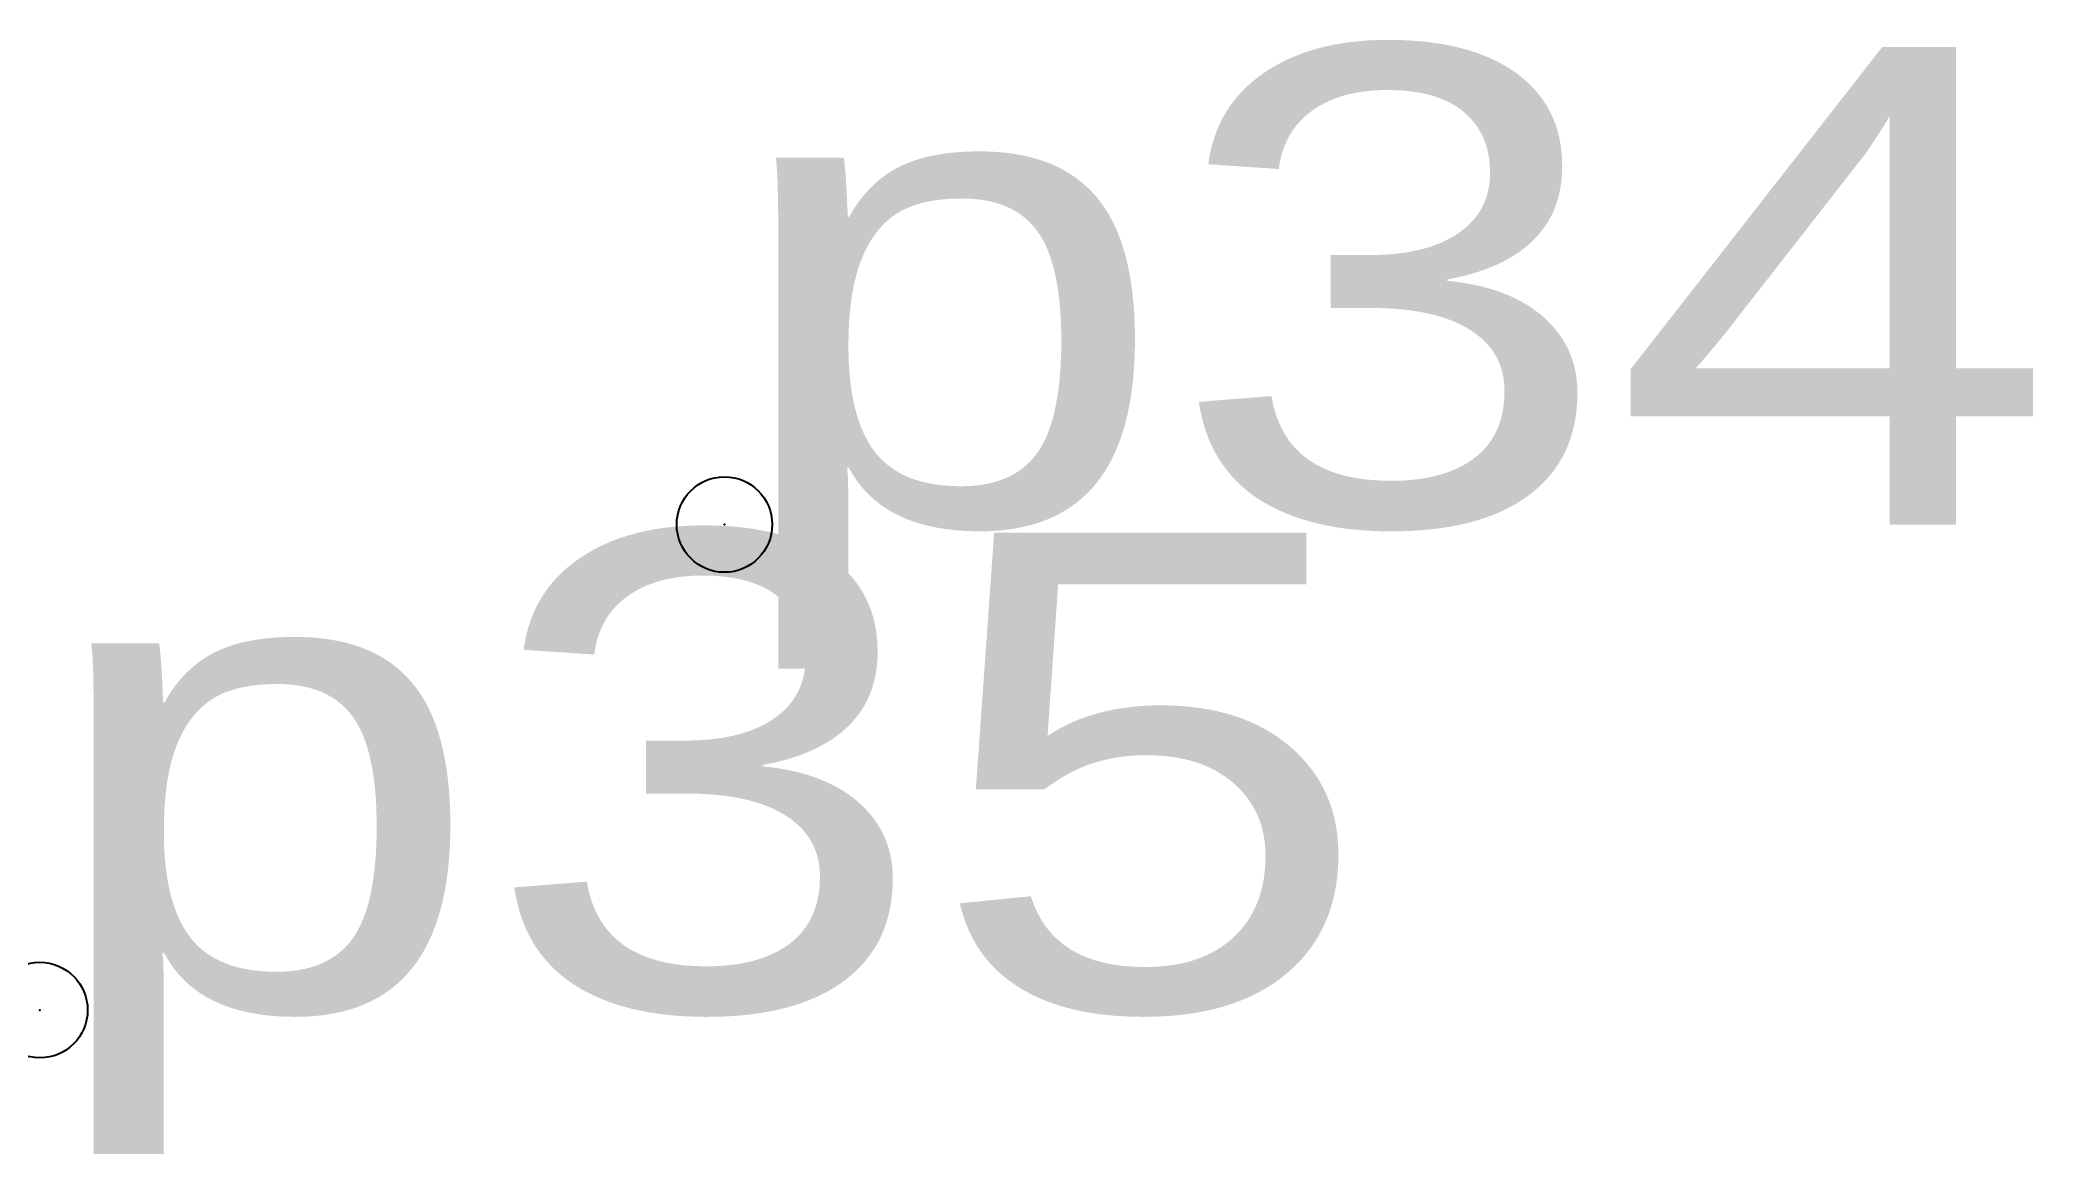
# Model space of a CAD drawing. Header units: metres. Extents: x 552791.3 to 552798.81, y 1839212.51 to 1839216.71.
import ezdxf

# ---------------------------------------------------------------- set-up
doc = ezdxf.new("R2010")
doc.units = ezdxf.units.M
doc.header["$LTSCALE"] = 0.72
doc.header["$PDMODE"] = 32
doc.header["$PDSIZE"] = 0.36
doc.layers.add('12', color=7, linetype='Continuous')
doc.layers.add('7', color=7, linetype='Continuous')

msp = doc.modelspace()

# ---------------------------------------------------------------- linework, layer by layer
at = {"layer": '7'}
for p in [(552793.88, 1839214.88), (552791.3, 1839213.05)]:
    msp.add_point(p, dxfattribs=at)

# ---------------------------------------------------------------- texts
at = {"layer": '12', "width": 1.25}
for s, p in [('p34', (552793.88, 1839214.88)), ('p35', (552791.3, 1839213.05))]:
    msp.add_text(s, height=1.8, dxfattribs=at).set_placement(p)

doc.saveas('drawing.dxf')
